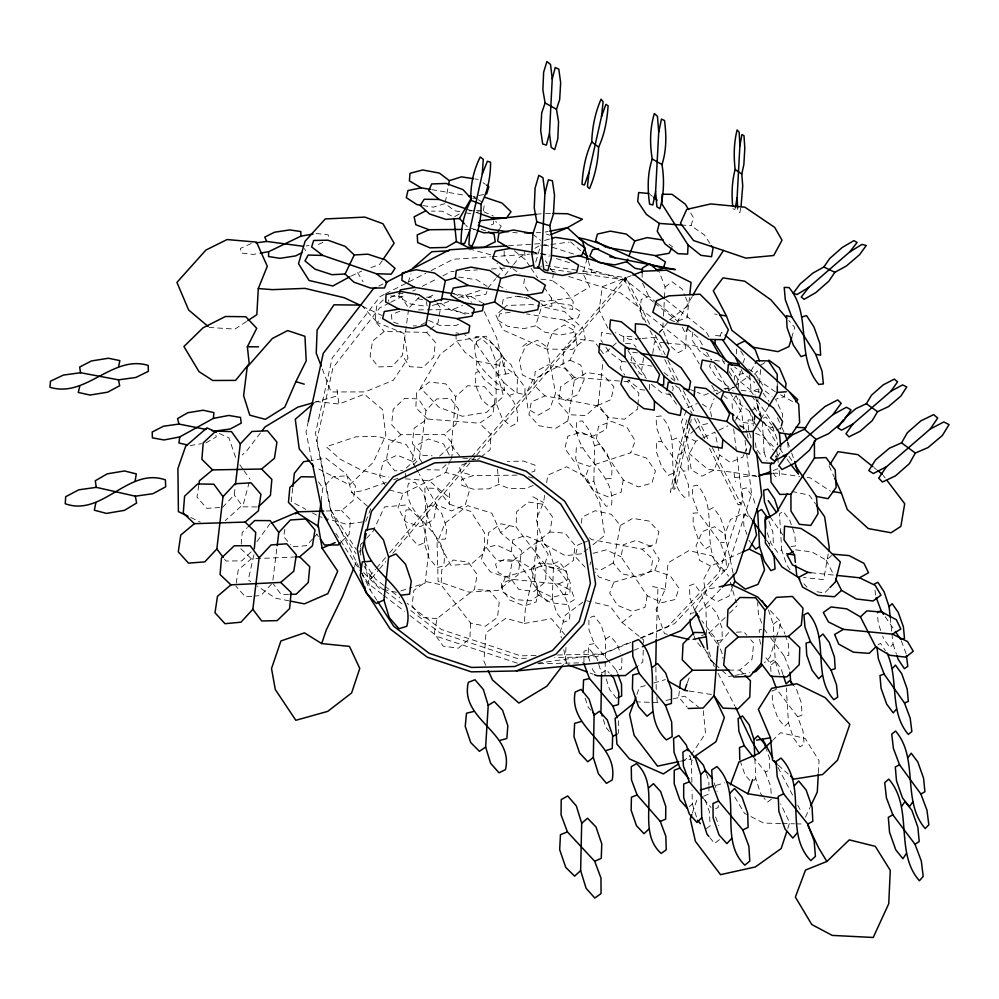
<?xml version="1.0" encoding="UTF-8"?>
<svg xmlns="http://www.w3.org/2000/svg" width="999" height="999" viewBox="0 0 999 999"><rect width="100%" height="100%" fill="white"/><g stroke="black" fill="none" stroke-linecap="round" stroke-linejoin="round"><path stroke-width="0.75" stroke-dasharray="5 3.75" d="M496.103 402.897L496.116 361.863L490.259 346.665L481.418 338.374L475.274 342.22C468.793 379.632 523.851 385.714 517.107 423.126L510.726 426.436L501.873 417.869L496.103 402.897L490.372 407.317L481.705 399.8L475.574 385.202L475.786 372.627L482.292 370.055M623.763 341.571L623.763 335.964L633.141 336.925L636.638 339.623M583.953 662.212L583.965 651.286L589.447 649.063L596.865 658.341L601.548 673.214L606.505 669.854L609.228 672.951M493.431 221.353L493.419 223.988L489.36 225.737M504.195 251.149L504.145 256.506L510.189 265.01M605.057 675.249L605.569 639.035L601.111 624.937L594.093 615.996L588.911 617.906L588.911 629.595L594.155 643.618L608.978 661.4M656.243 637.924L657.954 587.737M593.843 481.143L594.567 445.879L589.847 431.131L582.367 420.879L576.798 421.59C571.853 455.182 616.346 471.378 611.55 504.994L606.168 506.281L598.638 496.191L593.843 481.143L588.661 483.329L580.968 473.838L575.724 458.703L576.323 447.714L582.305 447.864M642.107 277.297L642.207 272.715M649.425 389.435L649.575 382.779M621.94 657.916L621.615 668.993L616.333 670.229L609.34 661.837M546.191 566.133L545.616 581.668L533.99 591.533L518.693 589.385L509.49 576.573L512.262 561.288L549.837 532.005L552.522 516.945L543.419 504.283L528.271 502.035L516.683 511.65L516.058 527.072L546.191 566.133L561.226 569.368L573.389 560.476L574.974 545.167L565.034 533.141L549.837 532.005M552.26 598.801L553.558 563.861L549.163 549.887L541.97 540.684L536.488 542.12C530.469 574.213 575.162 588.024 569.293 620.154L563.96 622.077L556.73 613.049L552.26 598.801L547.127 601.598L539.722 593.194L534.827 578.908L535.589 567.981L541.47 567.37M643.281 650.274L642.769 661.987L638.124 665.609M643.606 642.956L643.731 640.034L622.015 622.427L610.289 606.331L592.594 602.147M470.591 623.089L469.905 638.411L458.354 648.201L443.231 646.178L434.228 633.603L437.087 618.531L474.45 589.422L477.21 574.55L468.294 562.137L453.334 560.014L441.808 569.567L441.083 584.777L470.591 623.089L485.427 626.186L497.514 617.345L499.213 602.235L489.46 590.446L474.45 589.422M736.288 354.008L736.6 347.914M682.392 327.21L686.151 335.252L685.651 348.876L678.159 352.684L668.506 344.405L662.749 329.333L663.161 321.678M663.473 316.034L664.385 299.575M664.485 297.615L665.072 287.075L659.228 271.778M818.393 772.664L819.08 760.739L805.169 738.411L780.594 732.679L773.089 739.897M565.996 647.352L565.034 662.349L563.224 664.722M782.454 417.32L782.654 414.298L775.549 399.213L784.365 396.69L784.739 393.743M485.751 665.284L483.928 661.288L486.001 632.692L505.781 618.331L524.35 623.426L525.324 609.315L533.229 574.225L537.549 534.852L537.412 499.213M637.812 406.168L637.574 409.053L624.462 419.243L607.829 417.332L598.189 404.495L603.146 360.177M637.924 404.72L638.861 393.169L627.422 381.668L621.228 381.156M241.196 544.243L242.22 532.43L247.415 527.484M439.548 456.143L451.361 445.417L455.706 396.653L467.657 385.739L484.303 386.551L494.98 398.576L492.919 414.086L479.495 423.239L427.497 419.018L414.148 428.171L412.3 443.556L423.052 455.369L432.043 455.794M761.575 418.231L757.317 407.068L757.991 399.45M758.628 392.307L758.903 389.098M759.415 383.291L760.639 369.543M738.149 388.261L738.86 380.569L730.257 367.282M424.275 542.832L427.659 506.855L423.151 492.17L415.047 482.23L408.416 483.341C400.162 517.744 451.536 531.468 443.481 565.921L437.025 567.594L428.858 557.829L424.275 542.832L417.994 545.417L409.59 536.288L404.483 521.228L405.981 509.989L413.037 509.727M689.485 297.565L688.698 305.132L669.992 319.543L657.817 334.89M451.585 459.215L453.234 444.193L444.355 434.378L400.849 434.727L388.886 444.892L386.338 460.214L394.805 470.841L402.572 470.404M734.19 380.307L734.652 376.011L743.019 373.401L754.682 382.654M754.183 421.203L753.87 424.051L743.056 422.44L735.014 416.246M292.707 488.161L291.196 501.548L305.869 509.39M455.994 334.278L456.168 340.334L465.034 352.335L476.96 361.276L476.211 367.932L484.365 379.657L496.266 389.111L504.47 390.359L503.721 382.492L476.76 344.643L464.635 334.54M667.332 634.328L664.447 633.641L656.031 609.44L665.159 589.385L668.156 562.762L688.761 550.674L711.563 555.644L728.721 576.211M679.32 691.108L678.646 696.977L687.25 707.342M222.577 507.38L234.241 494.93L235.115 487.475M272.914 580.044L276.96 547.327M581.331 523.226L582.092 517.145L595.104 510.739L611.326 514.273L620.292 525.486L613.224 562.949L622.015 573.788L637.886 577.26L650.861 571.178L652.697 559.315L642.095 549.213L591.371 539.497L589.21 537.462M313.723 537.712L316.87 534.29L317.257 531.293M321.104 501.273L322.802 487.987L333.329 476.623L347.165 475.836L355.482 486.026L353.072 500.674L341.508 510.564L324.338 511.063M436.988 303.172L440.534 307.992L438.012 322.852L426.635 332.38L384.165 331.468L372.515 341.146L370.067 356.181L378.346 366.908L391.995 366.546L402.372 355.419L408.491 309.865M413.636 464.785L419.443 458.466L426.049 410.514L436.713 398.951L450.512 398.451L458.641 409.215L456.031 424.375L444.355 434.378M688.124 424.175L675.561 478.084L671.915 490.696L670.366 492.295C675.224 466.845 681.043 441.633 687.649 416.571M503.721 382.492L515.784 392.557L524.812 394.68L525.037 387.4L516.171 375.249L503.908 366.084L504.857 359.253L496.478 347.028L484.128 337.3L475.811 336.338L476.76 344.643M689.597 428.459C683.716 448.401 681.293 469.031 675.012 488.873L673.763 489.335L675.561 478.084M511.176 551.81L512.849 539.91L525.074 535.564L540.072 541.658L548.189 554.283L544.268 565.297L505.194 577.035L490.384 571.828L481.418 559.752L483.978 548.389L496.565 544.979L511.176 551.81L537.937 590.446L552.472 597.252L565.297 594.055L568.269 582.779L559.365 570.566L544.268 565.297M483.429 210.702L484.478 203.484M524.487 278.746L523.651 284.453L529.195 292.794M198.751 485.289L196.99 497.165L206.843 508.366L219.718 507.554M652.734 353.484L654.47 341.77L664.972 342.819M236.239 583.129L238.262 569.917L251.336 558.803L293.581 557.042M537.937 590.446L536.163 601.972L524.15 605.956L509.552 599.949L501.535 587.762L505.194 577.035M690.721 422.577L691.183 419.518M643.593 357.729L641.333 372.252L638.811 373.963M284.877 529.295L283.716 536.7L290.434 544.517M581.643 553.746L565.434 555.769L543.581 543.756L536.138 519.168L543.531 502.497L544.73 494.905M546.64 482.754L547.839 475.162L566.595 466.77L586.188 477.01L599.687 502.509L604.745 535.352L588.935 547.939M567.769 420.941L574.325 380.369L564.959 368.381L548.351 364.747L535.177 371.828L533.841 385.002L545.042 395.879L597.002 405.744L608.004 416.533L606.331 429.358L593.194 436.088L576.935 432.542L567.769 420.941L555.506 428.459L539.123 425.799L528.896 414.635L531.343 401.96L545.042 395.879M686.937 428.271L687.637 423.901M672.777 390.721L673.264 387.762L670.716 384.066M596.341 439.16L598.476 426.323L611.463 421.353L627.06 427.51L635.202 440.859L630.719 452.784L589.273 466.371L573.863 461.163L564.81 448.439L567.857 436.163L581.193 432.192L596.341 439.16L623.264 479.932L638.336 486.875L651.922 483.129L655.419 470.954L646.44 458.066L630.719 452.784M543.968 287.088L551.423 297.989L563.436 307.854L572.664 309.465L573.201 301.686L564.572 289.385L552.297 280.507L553.571 273.164M497.889 375.262L501.548 354.27L486.038 336.176L457.742 340.671L440.222 354.345L420.454 387.887L438.561 406.943L462.35 416.296L486.725 412.237L503.484 396.216L497.889 375.262L511.625 373.027M692.956 332.043L691.67 339.435L699.625 351.161L711.788 359.877M828.208 553.858L823.663 579.632L803.596 577.509M502.372 304.158L503.321 298.888L516.246 296.179L532.654 299.138M623.264 479.932L621.041 492.345L608.291 496.915L593.144 490.846L585.089 477.972L589.273 466.371M654.757 570.429L670.179 575.761L678.908 588.086L675.386 599.45L661.987 602.659L647.215 595.779L621.053 556.793L623.264 544.78L636.076 540.422L651.36 546.578L659.265 559.315L654.757 570.429L613.873 582.217L598.763 576.947L595.242 572.077M445.292 202.285L448.076 187.475M740.746 208.054L739.872 212.625L737.824 210.914L737.662 207.979M647.215 595.779L644.929 607.392L632.342 611.4L617.482 605.332L609.665 593.031L613.873 582.217M415.609 467.544L412.038 461.226L415.01 446.241L428.359 438.936L443.581 444.006L450.949 458.229M436.675 504.857L433.666 519.63L420.442 526.698L405.419 521.64L398.089 507.667L403.109 493.593L445.779 472.49L461.226 476.535L469.518 490.209L465.359 504.757L451.461 510.926L436.675 504.857L419.268 474.038M308.329 421.341L306.006 431.918L311.863 460.826M253.921 554.92L248.214 579.982L250.811 581.718M399.675 292.682L398.613 296.89L410.364 303.921L426.61 306.368M605.968 347.327L609.378 352.197L621.815 361.263L620.092 368.007L624.75 375.149M540.059 300.537L544.48 301.386L571.341 297.877L589.66 286.975L583.041 273.639L586.813 259.378M249.238 482.142L243.344 504.208L225.262 520.616M589.959 564.76L590.734 561.9M780.431 429.408L781.156 426.773M709.914 243.331L704.407 234.952L691.096 225.712L693.418 217.557L689.385 210.889M535.726 262.138L540.734 245.03M791.645 337.724L794.729 327.397L788.773 320.517M736.7 384.103L740.446 371.64L734.502 366.958M359.49 552.285L362.175 543.731M510.277 312.188L499.875 313.861L497.614 320.055L507.729 326.311L523.751 328.721L535.676 325.774L541.908 305.831L554.233 302.709L570.741 305.195L580.719 311.688L577.872 317.982L564.198 320.117L526.523 313.898M775.973 638.274L769.854 657.28L764.485 662.762M776.435 636.813L781.143 622.19L769.467 609.627M408.154 282.492L410.939 273.926M649.65 324.2L626.423 278.409C621.565 276.224 628.034 282.355 625.624 277.672L579.42 270.604M787.786 828.421L789.66 822.676L780.669 803.883M486.963 291.408L485.976 294.268L471.278 296.728L453.334 293.756M710.451 363.773L709.565 366.371L716.745 377.834L728.771 387.063L734.128 387.749M692.307 813.161L697.839 797.239M687.362 682.742L689.41 677.01M445.779 472.49L450.437 459.652M636.887 694.43L639.51 687.287L645.254 685.576M546.99 347.015L552.647 331.855L564.36 324.925L574.737 330.719L577.135 345.654L569.942 360.164L532.829 379.832L525.799 394.093L528.034 408.991L538.186 415.159L549.862 408.554L555.569 393.306L546.99 347.015L537.312 340.184L525.636 345.979L519.343 360.614L522.352 374.912L532.829 379.832M742.919 363.211L744.929 357.867L740.034 349.912M711.575 416.546L710.027 409.315L714.123 398.551M703.883 437.4L714.897 432.117L719.792 455.107L714.11 469.98L702.035 476.198L691.32 469.88L688.736 455.132L695.828 441.283L702.547 438.049M733.041 572.914L724.874 534.253L730.531 519.505L742.719 513.461L751.298 518.581M732.717 586.6L729.083 596.041L716.92 601.773L706.118 594.83L703.483 579.745L710.601 566.021L741.008 552.747M365.784 521.466L370.617 509.053L351.735 492.395L346.491 474.088L325.849 458.091L311.026 460.502M354.42 566.52L357.255 559.415M720.004 336.039L721.515 332.342L723.95 334.215M476.735 454.92L625.362 280.582C628.908 277.622 621.653 276.835 624.912 280.707M686.45 410.601L681.393 422.015L684.79 436.176L695.828 441.283M743.98 454.47L742.794 457.13L730.257 462.425L719.792 455.107M744.58 453.134L748.151 445.167M805.494 817.045L810.077 807.329M735.526 420.267L741.458 408.728L738.973 395.442M499.812 228.671L501.161 226.136L495.679 221.441M750.923 371.141L754.545 364.647M777.397 457.192L781.106 450.861L780.669 446.341M676.748 322.827L692.257 296.528M694.867 609.765L707.354 589.26L717.719 587.125M760.813 419.118L769.58 404.945M735.838 395.916L731.992 401.823L732.454 410.664M322.302 368.981L331.119 391.958L364.985 391.908L393.306 380.294L407.979 358.279L403.983 333.416L377.385 322.602L380.519 317.894M691.171 754.919L705.531 733.391L703.296 710.801M382.192 260.689L379.632 264.423L368.594 268.506M776.086 456.855L777.759 454.42M625.549 277.722C621.89 278.259 626.723 281.88 626.423 278.409M256.943 541.645L269.892 523.851M260.439 432.942L246.641 451.048L242.282 454.92M624.3 279.495L626.123 279.695M504.932 275.287L512.574 265.771M513.536 264.585L519.268 257.455L525.811 253.646M487.987 287.962L495.704 278.684M496.678 277.522L502.46 270.554L497.052 263.286M371.578 578.259L378.646 569.954M379.657 568.768L385.726 561.663M392.807 553.359L471.678 460.851M472.689 459.665L475.724 456.106M369.505 576.361L375.562 569.268M376.573 568.081L385.664 557.442M389.71 552.722L466.458 462.887M467.47 461.7L470.504 458.154M471.516 456.968L624.5 277.909M645.928 322.365L624.45 279.807L625.299 278.833M728.758 632.579L717.994 644.805L709.165 632.804L706.218 632.729M754.495 374.263L757.442 371.016L753.858 373.164M312.675 538.861L306.368 545.691L292.357 546.753M271.503 584.09L260.976 595.504L253.209 596.178M419.081 297.24L408.703 308.329L401.336 296.678L390.771 295.941M362.55 542.557L360.502 544.717L360.701 555.157M366.645 538.236L372.777 531.768L384.54 506.918L405.619 505.032L422.427 521.278L428.946 550.112L425.05 583.154L409.365 588.186M699.038 611.675L721.39 588.186M891.957 633.653L893.081 644.218L889.947 647.489L883.665 638.811L882.691 636.051M753.77 780.656L755.768 778.608L754.869 758.915M828.82 588.661L824.512 593.006L815.808 591.533M788.423 722.689L784.59 726.473L777.834 718.156L772.527 703.009L772.09 690.821L776.735 689.372L797.602 716.72L803.071 731.28L804.12 744.03L800.049 746.877L793.381 737.849L788.423 722.689L786.325 688.111M725.049 617.569L709.715 632.567L706.955 633.603M729.432 613.274L737.1 605.769M446.029 464.61L440.484 470.005L426.898 469.73M341.446 541.783L349.126 534.34L350.562 519.817L341.508 510.564M689.435 806.643L692.319 803.858L692.032 790.072M251.174 551.86L241.733 560.889L225.899 560.988L224.088 558.578M383.304 299.9L376.623 306.169L375.112 321.328L384.165 331.468M406.256 467.944L415.497 459.64L406.293 444.543L377.222 436.288L355.806 436.838L326.223 446.753L339.947 459.041L361.201 470.067L385.901 476.998L388.973 477.085M616.258 343.019L603.808 354.258L600.262 349.488M691.87 782.242L691.433 761.001L695.154 757.642M598.189 404.495L585.876 415.534L569.068 414.722L558.391 402.547L560.651 386.688L574.487 377.272L619.792 381.044M502.447 309.34L495.891 315.135L502.922 329.982L546.241 348.988L572.165 349.55L585.264 339.073L583.478 329.058L564.435 311.563L541.033 306.481M503.533 308.366L506.818 305.469L532.255 304.57L539.56 306.169M728.908 670.129L739.747 670.092L751.997 659.365L753.721 643.144L750.761 639.747M694.505 430.182L686.45 437.187L689.422 453.758L707.729 469.243L733.965 472.44L757.304 476.698M695.654 429.183L700.249 425.187L712.275 422.702M768.456 609.852L773.214 624.363L775.311 661.413L771.465 664.722L764.797 656.306M795.566 549.862L811.987 551.923L826.21 560.127L833.216 554.195M522.739 346.466L528.883 341.321M496.116 361.863L501.998 357.055L511.038 364.598L517.42 379.732L517.007 392.682L510.139 395.167M584.078 551.81L587.724 548.913M773.214 624.363L776.96 621.378L783.353 629.67L784.864 633.953M477.472 459.715L479.757 457.917M480.906 457.018L490.097 449.812L490.984 434.378L479.495 423.239M500.574 532.617L491.745 513.124L467.607 505.656L445.017 523.189L437.075 543.169L438.099 581.343L468.856 592.095L498.151 590.446L518.044 574.837L521.628 550.786L500.574 532.617L511.7 523.938M622.015 622.427L631.68 615.084M665.072 287.075L672.077 281.755L682.017 288.961L684.939 295.866M719.492 839.635L714.522 843.381L709.814 837.587M771.54 799.1L767.319 802.272L763.973 797.939M582.729 602.26L565.247 615.222L560.177 632.067L561.376 637.949M706.33 828.583L710.102 825.861L709.465 811.8L704.17 797.639M659.34 331.793L662.749 329.333M728.583 390.522L733.416 387.05M734.627 386.176L749.088 376.049M538.948 595.179L530.881 600.799L515.659 599.625L503.121 592.382L501.323 583.778L511.238 579.295L558.553 584.003L571.603 590.721L574.875 599.388L566.146 604.52L550.874 602.734L538.948 595.179L531.056 568.369L519.455 561.101L504.47 559.29L495.492 564.098L498.289 572.577L511.238 579.295M706.68 634.49L705.931 608.129L710.177 605.194L716.982 613.711L722.052 628.209L722.215 639.66L717.319 640.759L701.91 620.829M627.422 381.668L629.957 379.957M791.308 524.75L789.772 520.392L783.253 511.438L779.457 513.761L781.705 549.912L777.809 552.547L771.028 543.431L766.67 531.081M531.056 568.369L538.923 563.074L553.608 564.298L565.896 571.228L568.056 579.557L558.553 584.003M246.528 321.478L234.915 329.121L209.278 327.447M682.617 761.25L690.321 756.181M605.569 639.035L610.252 636.051L617.157 644.055L620.504 653.758M764.922 362.587L761.026 365.047L759.952 362.212M574.325 380.369L586.888 372.527L603.671 375.237L613.861 386.763L610.976 399.65L597.002 405.744M878.046 644.855L880.531 643.331L885.414 650.624M710.027 546.153L705.631 548.776L698.488 539.597L693.181 524.438L693.156 513.124L698.363 512.837L720.416 542.732L725.911 557.367L726.585 569.343L721.977 571.053C698.738 547.365 720.154 508.928 697.077 485.139L692.282 486.288L692.794 498.002L698.363 512.837M751.023 410.826L757.317 407.068M205.931 442.944L216.308 436.813L215.472 433.978M459.09 214.048L453.871 217.12L442.182 211.189L431.431 211.114M534.964 248.314L538.886 246.029M620.292 525.486L632.717 518.369L649.1 521.066L658.89 531.83L655.881 543.731L642.095 549.213M679.108 454.408L683.328 451.998M613.224 562.949L601.086 569.78L595.267 568.818M428.559 297.452L435.939 293.356M351.049 276.111L361.7 271.054M420.904 325.012L429.095 320.567L440.047 325.549L455.694 325.624L460.976 323.189M717.007 393.793L723.726 390.172M725.074 389.448L727.759 387.999L733.229 390.984M708.915 509.902L713.186 507.592L720.029 516.608L725.149 531.206L725.336 542.257L720.416 542.732M378.808 286.076L382.967 283.941M384.265 294.455L380.119 296.566L332.168 358.067L315.497 433.241L331.031 510.477L361.276 571.89M385.639 293.743L425.636 273.339M431.156 270.529L453.234 259.265L490.571 256.78M389.398 302.972L379.795 307.854L332.967 367.732L316.658 441.021L331.83 516.396L355.969 553.683M390.771 302.272L405.869 294.605M412.724 291.121L415.472 289.735M422.327 286.251L437.425 278.584M442.907 275.799L451.148 271.616L454.233 271.416M553.558 563.861L558.553 561.351L565.646 569.63L570.392 583.404L569.817 594.08L564.223 594.842M762.362 421.428L764.11 452.21L760.227 454.133L755.232 447.177M718.88 430.194L727.896 425.861M322.852 242.382L318.931 244.218L314.685 244.78M672.876 473.326L668.443 475.362L661.45 466.283L656.418 451.86L656.58 441.433L661.775 441.608L683.316 471.078L688.561 485.052L689.035 496.153L684.39 497.327C662.037 474.887 683.166 438.461 660.951 415.934L656.143 416.583L656.468 427.447L661.775 441.608M251.286 243.494L240.497 248.376L241.234 253.009L253.197 254.42L258.841 253.421M687.712 407.754L697.115 403.546M533.179 485.514L525.024 488.611L509.403 488.586L498.801 484.415L488.911 488.811L473.314 489.185L461.763 485.289L461.588 479.557L473.089 475.624L517.207 475.137M715.596 808.666L718.244 807.492L718.219 804.557M763.461 418.106L765.996 417.008L771.578 424.95M708.303 393.431L704.295 395.142L697.452 392.395M713.673 391.171L716.345 390.035L720.479 393.256M752.946 756.518L765.284 771.94L769.817 770.017L769.417 758.054L766.395 749.4M703.633 796.215L708.978 793.968L708.915 786.688M537.687 663.224L602.035 654.008L630.481 642.082M640.446 637.911L674.575 623.601L727.422 567.832L751.573 493.918L746.565 452.547M630.706 642.432L596.715 656.68L554.607 657.617M640.621 638.274L667.532 626.997L719.03 572.589L742.469 500.511L736.663 453.321M633.766 650.374L640.908 647.389M399.837 311.213L391.433 314.685L392.07 321.503L399.987 324.6M672.364 439.797L676.673 438.024L683.378 446.94L688.249 460.851L688.249 471.066L683.316 471.078M418.519 309.89L452.572 309.553L462.637 305.469M776.223 430.107L781.742 427.872M581.905 543.331L577.859 544.979L575.249 556.68L585.077 567.132M583.266 542.782L591.371 539.497M657.167 303.022L648.776 296.366L641.171 299.425L640.222 312.387L644.168 321.715M466.121 463.286L459.328 466.009L460.626 471.915L473.089 475.624M758.303 389.023L753.995 390.696L755.094 395.179M448.776 301.386L441.758 304.121L437.35 303.122M458.616 297.577L482.03 289.797M773.226 470.517L779.008 468.256M315.796 401.548L338.923 404.033L364.335 394.205L382.517 409.59L385.839 435.239L373.214 462.4L349.563 484.927L316.346 467.782M631.38 275.649L602.322 286.701L599.125 310.065L607.879 328.084M594.567 445.879L599.6 443.981L606.955 453.284L612.012 467.869L611.625 478.608L605.943 478.671M427.659 506.855L433.741 504.582L441.758 513.548L446.703 528.059L445.467 539.035L438.748 539.485M701.435 635.664L705.569 634.115M797.602 716.72L801.997 715.134L801.423 703.271L796.29 688.673L794.442 686.325M386.251 482.417L362.824 490.721L351.735 492.395M393.569 479.832L397.964 478.271M531.83 472.102L534.777 471.116L535.089 465.197L523.526 461.088L507.442 461.463M400.811 590.933L407.942 588.648M653.858 683.016L665.346 679.595M716.008 785.401L724.55 782.891M314.136 402.51L337.837 395.754M544.592 240.434L550.087 238.911M770.491 637.712L784.49 656.443L788.885 655.269L788.373 643.943L785.364 635.376M432.317 305.469L440.759 303.234L451.273 310.402L468.843 313.549M593.056 553.309L606.218 549.887L621.053 556.793M476.436 212.387L479.233 211.713M635.526 701.835L657.292 702.522L660.177 701.847M665.946 700.511L671.728 699.175M673.164 698.838L684.715 696.166L698.651 707.142M761.563 629.37L759.24 629.894L759.465 637.15M680.381 761.25L691.046 758.965M483.628 194.568L473.114 196.641L476.898 198.926M594.155 643.618L588.586 644.705L588.086 656.056L591.058 664.685M545.167 232.043L548.114 231.468M733.366 675.699L728.87 676.523L720.941 669.48M734.877 675.411L739.372 674.587M740.871 674.313L749.874 672.639M694.143 612.699L690.272 613.411L690.272 617.807M524.35 623.426L551.386 618.706L564.747 634.59M190.06 445.591L201.611 443.668M723.85 388.811L734.365 387.113M362.799 521.89L346.391 524.213L327.784 518.943M306.193 245.916L309.028 245.542M541.895 245.642L549.45 244.655M550.961 244.468L569.068 242.12M583.041 273.639L598.376 271.641M791.008 546.453L795.454 545.953L794.904 534.927L791.82 526.211M734.777 477.634L756.018 475.287M772.714 473.439L775.748 473.101L799.687 476.398M766.433 539.935L768.868 543.344L773.313 542.882L772.889 532.217L768.918 520.954M536.288 214.261L542.457 213.649M640.634 338.636L629.919 339.598L615.234 332.642M642.17 338.486L655.943 337.25M251.661 596.316L245.442 596.865L235.789 586.063M472.702 198.326L477.36 197.977M508.379 245.804L533.104 244.118M534.652 244.018L540.834 243.594M492.12 256.681L529.458 254.183M531.018 254.083L538.786 253.559M465.047 270.704L477.41 269.905M491.321 268.993L505.219 268.082M751.735 519.405L748.251 514.547L743.556 514.835L743.843 525.736L746.927 534.502M469.018 249.825L472.115 249.663L490.734 254.807M736.313 632.205L743.855 631.83L746.815 635.227M468.893 210.864L475.012 210.702M476.548 210.664L481.143 210.539M413.299 325.911L416.421 325.836M535.976 655.494L520.616 655.844L441.521 629.57L407.192 603.309M557.492 655.007L602.035 654.008M526.523 658.241L517.17 658.441L439.847 632.754L408.091 608.466M538.748 663.736L583.541 662.774M288.636 594.343L281.081 594.455L273.401 584.103M536.338 232.692L540.759 232.642M464.66 229.395L475.212 229.295M426.573 297.19L432.567 297.14L436.101 301.96M403.047 293.506L398.638 293.481L388.099 298.614L388.811 301.411M256.718 506.943L242.944 506.818L234.241 494.93M545.541 213.336L551.411 213.449M780.644 823.488L763.698 823.089L744.492 813.311L733.066 794.155M782.192 823.513L794.517 823.813M796.053 823.85L802.222 823.988M625.511 343.481L633.216 343.881L636.113 347.265M437.087 618.531L421.865 617.544L412.025 605.631L413.873 590.421L426.173 581.618L441.083 584.777M756.917 426.198L752.784 420.179L748.114 419.867L748.426 430.294M680.843 224.975L691.096 225.712M512.262 561.288L496.853 560.189L486.813 548.051L488.573 532.629L500.949 523.776L516.058 527.072M405.382 478.846L429.133 480.681L449.45 497.877M715.534 335.514L722.364 336.188M666.47 342.969L694.954 345.816L699.263 347.327M810.951 572.714L833.815 575.099L826.21 560.127M316.059 233.479L328.097 234.815L329.071 238.199M462.599 458.042L475.986 459.552M540.896 279.196L552.297 280.507M512.799 232.342L517.207 232.929M644.805 390.122L640.197 389.498L627.859 379.907M807.167 477.422L810.164 477.834L830.419 491.133M741.121 390.222L751.211 391.62L753.658 395.192M549.962 269.093L571.266 272.19M577.684 273.114L624.962 279.982M458.504 277.023L476.823 279.795L487.137 286.313M422.989 205.582L433.366 207.168L445.042 203.609L454.682 210.764L460.551 211.85M545.766 265.459L578.246 270.429M714.535 360.302L724.437 361.8M475.187 178.971L478.234 179.445M637.512 352.909L632.966 352.197L630.981 359.765L639.572 373.027L646.44 378.346M689.21 691.058L712.05 694.605M621.815 361.263L626.161 361.975M630.519 362.674L651.947 366.146M532.492 252.198L550.062 255.132M714.597 314.011L717.145 314.435M431.705 189.623L465.621 195.379M476.96 361.276L503.908 366.084M466.433 212.937L470.841 213.749M611.251 334.141L601.56 332.342L600.836 340.01L602.547 342.457M517.944 296.316L526.785 298.002M289.148 600.861L275.424 598.164L257.292 586.051M759.665 392.157L750.961 390.397L738.86 380.569M455.944 332.767L458.841 333.354M670.616 394.855L662.025 393.007L650.699 383.716M791.907 491.458L809.34 495.192L815.634 504.058M396.541 592.307L379.62 588.661L363.174 572.277M773.089 427.784L768.681 426.81L762.899 422.102M422.664 299.775L418.256 298.776L415.509 295.417M652.509 586.5L665.159 589.385M586.7 600.749L591.121 601.798M389.198 489.935L403.109 493.593M732.879 208.791L735.064 209.39M319.205 516.52L322.065 517.332M528.371 476.71L533.753 478.346M543.806 244.543L575.012 254.458M540.347 253.459L549.15 256.256M556.493 258.591L571.166 263.249M579.969 266.046L626.935 280.981L653.446 302.01M552.422 271.253L555.382 272.19M568.718 276.436L620.591 292.957L690.009 347.939L699.325 363.961M517.27 663.161L437.724 636.713L409.34 615.034M449.587 504.258L470.966 511.525L484.39 532.654L484.59 552.41L471.728 563.723L450.949 565.384L432.392 530.806L425.537 510.414L424.85 488.074L436.925 488.374L449.587 504.258L449.338 493.019M546.428 234.053L549.587 235.14M466.583 209.053L472.028 210.964M476.048 212.362L480.207 213.811M452.572 309.553L465.01 313.948L465.759 318.032M475.499 229.832L467.432 226.885L465.434 224.787M590.134 673.076L593.044 674.163M481.243 229.233L485.539 230.894M690.621 389.66L696.091 391.845M412.038 461.226L397.215 455.157L383.454 461.426L379.495 475.986L384.79 484.627M453.334 293.494L463.923 297.864M739.297 425.112L745.666 427.972L746.777 432.33M739.959 426.273L747.027 429.445M755.519 433.254L762.599 436.426L775.486 448.339M483.878 211.776L493.456 216.084M569.942 360.164L580.844 365.097L584.115 379.782L577.584 394.805L565.471 400.487L555.569 393.306M219.28 433.479L228.896 437.824L236.026 458.666M362.462 306.306L382.093 315.534M190.734 517.494L200.312 522.04M669.992 319.543L675.399 322.165M710.601 566.021L699.475 560.302L696.041 545.766L702.384 531.593L714.547 526.685L724.874 534.253M312.537 512.949L316.533 515.097M532.804 496.74L543.531 502.497M498.576 285.514L506.318 289.835M471.278 296.728L482.405 302.922M775.424 391.883L757.679 379.445M780.606 394.805L793.568 402.122M564.198 320.117L574.937 326.223L573.289 332.505L560.501 334.977L544.667 332.155L535.676 325.774M478.159 199.675L481.955 201.96M702.347 404.083L710.027 409.315M482.967 182.68L485.327 184.291M748.676 369.006L754.932 373.476L762.861 385.327M669.005 244.231L672.464 246.728M512.787 268.656L519.93 273.851M749.762 411.576L739.61 403.858L736.151 395.691M532.692 234.203L540.709 240.322M383.891 585.489L375.299 578.921L365.272 563.424M385.114 586.425L399.825 597.677M383.653 589.797L375.1 583.254L363.449 565.259M384.877 590.721L401.985 603.796M382.205 594.293L368.631 583.916L361.9 573.538M383.429 595.229L404.408 611.263M533.116 251.273L539.273 256.019M664.06 372.664L676.198 382.068M541.083 303.733L543.456 305.582L551.86 306.318L551.423 297.989M723.726 395.779L727.235 398.514M657.604 303.371L679.258 320.517L687.262 317.532L688.461 304.171L685.526 297.252M654.657 302.972L678.758 322.09M687.2 328.783L698.051 337.387L703.508 346.803M765.109 390.921L772.077 396.441M665.671 299.513L705.943 331.481L709.028 336.825M650.074 194.468L652.434 196.353M874.187 467.719L876.51 469.58M514.335 250.724L525.199 259.615L530.357 267.158M675.499 385.589L677.821 387.487M763.174 422.415L773.463 431.231M570.579 241.92L580.769 250.687M714.135 663.436L708.478 658.403L707.692 650.686M715.272 664.447L719.804 668.468M778.146 765.072L788.273 774.1M427.497 419.018L415.846 407.792L416.558 392.132L429.258 382.018L445.841 383.928L455.706 396.653M240.821 548.663L251.336 558.803M574.487 377.272L562.874 365.696L563.973 349.563L577.185 339.136L594.055 341.134L599.375 348.289M739.747 670.092L744.018 674.362M400.849 434.727L391.596 424.7L393.181 409.265L404.607 398.339L418.519 398.913L426.049 410.514M361.426 305.107L377.385 322.602M591.083 710.376L588.236 707.242L584.914 697.577M803.908 583.753L806.955 587.15M595.092 672.752L593.044 670.429L591.558 666.121M426.635 332.38L435.339 342.32L433.766 357.093L422.952 367.407L409.677 366.745L402.372 355.419M749.837 780.444L744.992 774.774L740.734 762.537M703.796 798.988L711.001 807.529M700.848 646.69L695.529 640.209L694.093 636.101M609.44 731.618L605.719 727.072L602.684 717.419M616.645 698.388L609.59 689.622L605.956 678.121M465.634 294.842L471.478 302.297M451.361 445.417L460.227 456.743M763.136 796.852L760.626 793.606L755.768 778.608M883.241 475.474L885.114 477.934M748.975 540.334L750.636 542.544M714.472 664.123L711.85 660.626L708.753 651.061M763.873 628.858L768.231 634.69M763.111 393.181L769.005 401.436M316.87 534.29L318.569 536.675M770.004 516.733L784.39 537.087M239.885 464.835L243.257 469.63M244.106 470.829L250.025 479.195M753.858 406.993L760.251 416.084L777.472 444.992M782.492 452.672L778.283 446.278M786.9 458.966L789.547 462.749M318.519 481.868L322.802 487.987M668.681 392.994L676.46 404.208M790.022 569.817L786.675 564.934L781.705 549.912M757.741 427.41L773.376 450.237M885.164 616.658L895.092 631.143M756.842 399.862L771.965 421.965M789.01 456.343L793.318 462.662M531.068 268.219L537.599 277.759M627.896 350.524L646.316 377.934M773.014 472.827L775.474 476.523L779.582 475.474L778.795 465.746M419.443 458.466L422.752 463.474M751.76 395.729L757.492 404.483L762.2 418.656M545.442 260.751L547.065 263.237M550.324 268.207L552.759 271.928M361.963 573.289L370.217 590.034L376.935 600.387M331.031 510.477L356.094 549.213M335.814 533.304L361.064 572.24M357.555 272.59L363.137 281.868M711.75 385.314L717.195 394.655M706.63 352.185L711.313 360.252M714.435 365.634L729.258 391.196M730.044 392.532L741.745 412.712L743.78 429.57M722.177 359.565L726.048 366.246M729.145 371.603L732.242 376.948M416.321 468.806L418.456 472.602M778.034 767.407L792.881 795.641M704.745 649.05L714.397 666.608M797.726 805.044L801.198 811.762M718.119 673.363L734.902 705.993M655.282 335.289L665.147 354.72M667.956 360.264L679.22 382.467M683.441 390.784L694.717 412.987M697.527 418.531L708.791 440.734M712.312 447.677L740.471 503.171M650.012 330.457L662.05 354.308M664.722 359.603L676.061 382.08M678.733 387.375L704.645 438.723M709.552 448.439L737.724 504.27M304.483 248.539L305.594 250.774M484.253 311.663L496.515 337.562L505.719 373.988M741.121 369.355L743.019 373.401M642.619 283.204L648.776 296.366M777.397 417.694L781.293 426.186M781.942 427.597L783.903 431.843M829.108 465.896L834.003 476.735M901.298 640.846L906.23 653.958M775.499 455.881L777.085 460.114M749.562 411.6L752.784 420.179M768.868 543.344L769.929 546.166M748.251 514.547L742.894 500.262L742.145 488.961L746.453 487.837L753.021 497.452L755.831 505.993M784.49 656.443L789.847 670.704M761.713 623.076L758.466 614.422L757.642 602.447M717.319 640.759L722.764 655.269L722.926 658.353M765.284 771.94L770.666 786.275L771.253 794.829M694.942 611.126L689.934 597.777L689.435 585.676L694.205 583.891L701.148 593.381L705.931 608.129M715.609 816.945L718.805 825.474M616.333 670.229L617.37 672.989M880.731 630.556L878.283 623.676L877.409 613.374M772.377 426.086L777.359 440.134L777.547 444.518M787.699 441.733L791.196 451.635M791.695 453.047L794.193 460.114M749.45 433.216L751.51 439.036M760.551 644.193L759.515 638.598M714.123 782.866L717.095 791.42M706.405 773.75L708.865 780.856L708.903 785.226M893.081 644.218L896.315 653.833M764.11 452.21L766.982 460.889M782.979 674.437L781.206 669.03L774.562 659.815L770.304 662.112L771.103 673.226M775.311 661.413L780.157 676.211M689.572 755.194L691.433 761.001M692.319 803.858L697.052 818.705M588.274 260.727L591.77 272.502M730.394 582.117L736.263 602.822M747.14 433.778L748.239 438.136M755.469 396.678L760.251 416.084M563.786 649.687L566.795 664.385M364.935 563.199L370.217 590.034M362 573.064L362.6 576.073M733.965 472.44L735.376 481.53M426.486 301.623L427.06 305.831M337.013 389.485L338.923 404.033M776.56 449.325L777.497 456.605M777.684 458.066L778.258 462.437M733.666 428.958L736.475 451.798M745.079 440.297L746.378 451.024M752.309 416.558L753.421 425.824M755.444 442.807L756.181 448.988M874.999 590.134L875.698 596.203M890.246 617.519L891.895 633.079M787.662 442.395L788.411 450.149M749.625 375.224L751.211 391.62M405.494 473.276L405.869 477.572M656.818 696.84L657.292 702.522M497.502 469.043L498.801 484.415M524.575 250.849L525.199 259.615M655.856 666.995L656.243 690.072M618.319 720.654L618.468 733.366M777.272 383.379L777.284 386.401M541.183 266.084A1.548 1.486 52.8 0 1 540.759 267.17M369.343 577.447A1.424 1.049 36.4 0 0 371.578 578.271A1.424 1.049 36.4 0 0 370.691 576.223A1.424 1.049 36.4 0 0 369.343 577.447M738.298 504.745A1.498 1.336 -5.4 0 0 740.521 503.508A1.498 1.336 -5.4 0 0 738.236 502.435A1.498 1.336 -5.4 0 0 738.298 504.745"/><path stroke-width="1.5" d="M625.024 357.467L625.037 347.927L635.789 349.126L650.486 360.464L659.59 374.625L657.28 382.43L671.952 393.119L681.668 407.155L680.219 415.459L668.706 412.862L654.482 401.161L625.024 357.467L610.726 345.729L599.662 343.594L598.838 352.272L608.591 366.133L622.777 376.511L657.28 382.43M672.027 382.742L663.935 376.111L635.327 333.229L635.414 323.751L645.966 324.75L660.314 335.751L669.143 349.638L666.82 357.442L681.143 367.794L690.584 381.568L689.098 389.847L683.453 388.673M469.755 230.607L464.585 243.631L461.101 243.406C460.889 228.546 463.798 213.486 470.916 200.362C470.279 185.439 473.489 170.392 480.219 157.03L483.266 159.253L482.305 173.901L469.755 230.607L468.881 244.743L471.953 246.204C478.271 233.154 481.568 218.644 481.006 204.133C487.874 191.296 490.559 176.623 490.584 162.163L487.375 161.276L482.305 173.901M601.535 674.612L600.948 711.887L602.247 716.033M655.806 663.91L656.218 639.46M593.319 757.442L594.093 715.184L589.073 699.2L581.093 689.422L575.149 692.095C567.994 729.12 619.155 742.944 612.2 780.007L606.455 783.328L598.438 773.788L593.319 757.442L587.787 761.762L579.57 752.984L573.975 736.65L574.625 723.363L581.018 721.565M580.631 870.616L581.693 823.226L576.323 805.931L567.694 795.953L561.213 799.625L561.063 814.859L567.432 831.917L594.692 861.263L600.973 878.059L601.048 893.593L594.792 898.026L586.113 888.311L580.631 870.616L574.587 876.135L565.684 867.294L559.677 849.662L560.451 834.689L567.432 831.917M642.207 272.715L642.307 268.132L649.562 263.786L658.154 270.891M654.482 401.161L654.245 410.127L643.731 408.554L629.67 397.577L620.816 384.091L622.777 376.511M663.935 376.111L663.636 385.04L659.215 384.453M313.024 234.016L300.874 236.164L268.719 251.673L268.544 256.531L279.982 258.341L295.729 255.881L301.898 252.685M583.029 692.07L583.578 679.919L589.472 678.533L612.874 706.081L617.232 717.744M688.586 209.565L685.351 204.221L672.04 194.318L662.125 194.243L661.862 203.883L688.061 244.992L687.637 254.133L677.909 253.684L665.122 244.056L657.242 231.306L659.278 223.414L646.365 214.398L637.674 201.386L638.686 192.532L648.9 193.519M541.82 254.158L544.917 193.369L542.957 177.697L538.811 175.349L535.089 188.112L534.24 207.879L536.8 221.79L532.929 233.754L531.78 253.409L534.103 267.969L538.349 268.169L541.82 254.158L543.781 269.305L547.802 270.804L551.311 258.017L552.147 239.048L549.762 225.712L553.409 214.186L554.52 195.292L552.397 180.769L548.339 179.832L544.917 193.369M549.475 133.242L552.235 79.021L550.524 64.485L546.89 61.526L543.631 72.253L542.869 89.885L545.104 102.959L541.708 112.912L540.684 130.37L542.694 144.006L546.416 145.117L549.475 133.242L551.173 147.352L554.707 149.613L557.804 138.811L558.553 121.828L556.468 109.253L559.677 99.613L560.664 82.755L558.816 69.181L555.244 67.507L552.235 79.021M655.606 191.558L658.728 132.018L657.454 116.321L654.37 113.511C649.874 128.209 649.712 143.943 652.247 159.028C647.34 173.526 647.477 189.198 649.625 204.208L652.809 204.932L655.606 191.558L656.88 206.731L659.889 208.716C664.023 194.38 664.397 179.158 661.962 164.498C666.658 150.35 666.42 135.127 664.522 120.492L661.475 119.081L658.728 132.018M737.662 207.979L737.112 197.727L739.884 145.879L739.185 132.293L737.1 129.97C733.878 142.869 733.591 156.356 735.164 169.518C731.955 181.356 731.518 193.806 732.679 205.981M208.129 326.486L188.624 309.965L176.935 282.417L205.856 250.1L227.06 239.548L256.493 242.108L267.295 266.233L258.291 288.574L256.843 314.685L247.814 320.629M694.218 396.303L694.755 387.063L705.993 388.536L720.828 399.962L729.632 413.936L726.773 421.441L741.62 432.217L751.086 446.103L749.113 454.108L737.137 451.248L722.814 439.498L694.218 396.303L679.807 384.515L668.294 382.13L666.957 390.509M818.306 774.15L817.282 792.045L810.738 805.931M485.639 747.09L488.224 705.344L483.354 689.485L474.987 679.757L468.344 682.329C459.29 719.767 514.31 732.105 505.482 769.592L499.038 772.814L490.609 763.298L485.639 747.09L479.383 751.31L470.716 742.557L465.234 726.36L466.483 713.224L473.576 711.525M588.96 172.477L584.465 185.002L582.03 184.303C582.842 169.768 585.514 155.157 591.745 141.92C592.257 127.26 595.167 112.625 601.098 99.176L603.121 101.823L601.498 116.571L588.96 172.477L587.437 186.726L589.522 188.611C595.117 175.499 598.101 161.338 598.626 147.103C604.645 134.166 607.155 119.905 608.104 105.757L605.894 104.42L601.498 116.571M726.236 361.064L714.947 343.619L715.234 339.573M761.226 663.461L765.059 610.214L776.398 597.352L792.419 596.44L802.996 608.179L801.298 625.149L788.348 636.463L738.236 637.012L725.536 648.176L723.688 665.047L733.915 677.01L749.824 676.373L761.226 663.461L770.828 676.335L786.912 676.91L799.212 664.697L799.799 647.552L788.348 636.463M688.211 708.491L703.196 707.991L714.023 695.729L717.881 646.266M761.738 421.153L754.807 415.497L727.572 373.551L728.333 364.46L739.41 365.734L753.795 376.698L762.15 390.272L759.153 397.689L773.563 408.029L782.579 421.516L781.505 425.462M722.814 439.498L722.09 448.176L711.113 446.328L696.915 435.302L688.336 421.965L690.809 414.685L681.243 407.704M254.308 548.851L255.756 532.479L245.105 522.077L194.38 523.676L180.744 535.077L178.284 551.823L188.511 563.136L204.807 561.875L216.845 548.963L223.002 496.64L235.065 483.766L251.124 482.854L260.939 494.343L258.379 510.876L245.105 522.077M178.971 424.063L163.461 426.223L152.198 432.03L152.372 437.849L164.036 439.96L179.72 436.938L213.386 418.381L213.911 412.587L203.084 410.239L187.775 412.749L177.56 418.581L178.971 424.063L206.069 429.445M689.797 294.53L691.058 282.405L666.62 270.217L643.019 271.228L632.842 275.1M383.928 599.999L388.623 557.017L383.416 539.835L373.776 528.471L365.721 530.132C354.682 571.078 417.532 585.252 406.793 626.298L398.963 628.721L389.248 617.594L383.928 599.999L376.261 603.471L366.208 593.081L360.264 575.412L362.275 561.938L370.854 561.226M754.332 419.78L754.807 415.497M292.869 486.663L294.38 473.276L303.621 461.713L309.54 460.751M679.657 688.174L680.494 680.843L692.544 670.254L729.158 670.129M235.452 484.64L240.297 443.868L251.973 431.468L267.495 430.794L276.948 442.157L274.438 458.291L261.588 469.043L212.6 469.892L199.413 480.831L198.976 483.803M252.847 609.303L259.141 557.792L271.041 544.954L286.8 543.781L296.378 554.907L293.781 571.203L280.694 582.417L230.931 584.84L217.507 596.266L214.997 612.762L224.987 623.701L240.971 622.19L252.847 609.303L261.676 620.978L277.21 620.616L289.61 608.591L291.096 592.469L280.694 582.417M179.72 436.938L178.958 443.019L187.288 444.942M277.173 545.666L278.796 532.504L290.384 519.992L305.706 518.956L314.985 529.932L312.412 545.879L299.675 556.793L295.005 556.98M317.819 526.96L321.066 501.598M785.501 387.837L786.063 383.416L779.445 367.882L768.83 360.139M483.641 303.609L482.517 310.714L471.878 312.924M135.165 480.819L136.301 473.876L124.5 470.966L107.243 473.851L95.292 480.756L96.291 487.35L135.302 496.191L152.972 493.693L165.697 486.775L165.409 479.907C128.371 466.683 102.26 517.27 65.247 503.733L65.684 496.703L78.821 489.81L96.291 487.35M735.314 207.929L737.112 197.727M828.733 550.824L829.27 547.789L824.637 516.72L816.545 505.319M739.884 145.879L741.907 134.553L743.993 135.677L744.804 148.327L743.868 164.473L741.758 174.051L742.732 185.739L741.046 206.531M448.526 185.09L449.363 180.644L461.438 176.848L473.651 178.734M398.938 309.066L384.29 311.513L382.617 318.544L394.742 325.637L412.924 328.359L425.836 325.025L430.207 302.36L443.606 298.788L462.4 301.623L474.388 309.016L471.99 316.171L456.98 318.594L398.938 309.066L385.664 301.973L386.089 294.468L400.187 291.358L418.956 294.717L430.207 302.36M95.817 502.872L94.343 510.202L106.456 513.411L124.438 510.352L136.626 503.034L135.302 496.191M441.283 300.624L445.367 280.619L455.594 277.822M118.619 366.596L119.855 360.602L108.367 358.241L91.446 360.951L79.658 367.058L80.532 372.727L118.494 379.845L135.789 377.472L148.351 371.341L148.189 365.434C112.412 354.433 85.702 398.489 49.95 387.237L50.487 381.181L63.424 375.075L80.532 372.727M308.329 421.341L323.251 353.346L373.251 288.923L376.024 287.5M366.183 533.541L362.3 549.787L364.647 561.713M366.883 530.581L371.478 511.388L396.803 480.744L434.727 462.874L479.458 460.901L523.851 475.362L560.689 503.996L584.04 542.07L590.409 583.379L579.17 621.415L552.497 650.486L514.71 666.508L471.516 667.432L429.183 653.321L393.706 626.261L377.772 601.685M79.82 386.101L78.259 392.432L90.035 395.042L107.642 392.182L119.668 385.726L118.494 379.845M399.675 292.682L400.374 289.872L414.735 287.387L451.86 293.519M462.837 302.685L481.193 305.444L494.617 301.948L500.761 278.446L514.71 274.7L533.691 277.572L545.379 285.202L542.395 292.632L526.885 295.192L468.344 285.489L453.196 288.074L450.974 295.367L461.513 301.873M586.813 259.378L587.562 256.518L583.029 252.635M791.645 337.724L788.998 346.566L777.934 351.636L753.533 347.302L731.842 330.307L726.448 315.984L713.311 290.759L722.964 277.884L744.705 281.194L770.903 299.862L786.787 318.219M486.625 193.981L488.873 186.726L486.513 185.102M786.837 831.293L781.193 848.526L755.406 866.932L720.516 874.662L695.429 841.37L690.297 818.943L691.808 814.61M321.69 643.568L304.445 632.854L280.931 640.958L271.516 668.556L275.312 689.572L295.829 720.291L327.759 711.363L351.611 692.944L359.765 668.418L349.475 646.39L321.69 643.568L326.286 629.944L342.52 596.366L353.858 567.944M778.096 798.513L747.839 793.768L752.647 779.545M667.919 681.031L684.64 690.346L686.9 684.015M686.413 331.343L688.423 325.861L669.293 322.864L652.772 312.2L656.555 300.711L668.943 295.854L700.024 294.193L718.955 313.099L728.333 329.845L724.337 339.697L708.691 339.435L688.423 325.861M727.572 373.551L713.623 362.212L702.285 360.04L700.749 368.294L709.814 381.606L723.751 391.658L721.116 398.863L729.282 411.825L733.865 415.359M635.839 697.29L629.557 714.422L634.128 735.326L657.542 766.158L678.858 761.588M730.344 784.902L738.973 761.95L759.14 753.296L772.015 740.921M598.551 248.601L592.594 249.65L589.785 256.106L599.163 262.525L614.735 264.897L626.76 261.738L627.772 259.141M629.07 255.744L634.777 240.971L647.215 237.625L663.236 240.072M733.229 585.252L734.789 581.206L733.328 574.288M295.879 381.643L284.79 407.18L265.347 419.343L249.775 415.184L243.619 395.691L247.203 367.083L272.365 338.486L287.675 330.569L304.945 336.326L306.206 360.851L295.879 381.643L304.258 384.153M345.08 274.001L354.258 254.97L367.869 254.158L385.227 259.852L395.055 268.356L391.208 274.176L376.323 273.726L322.802 255.432L308.167 255.045L304.995 260.901L315.085 269.193L331.955 274.7L345.08 274.001L353.908 282.168L370.479 288.049L384.453 287.987L387.013 281.955L376.323 273.726M723.351 250.437L693.581 240.559L680.481 223.264L686.725 209.39L710.726 203.933L744.904 207.193L774.7 227.397L782.042 240.21L773.701 255.519L745.828 258.117L723.351 250.437C714.385 265.884 701.136 278.821 693.031 295.217M247.377 346.778L256.731 328.309L245.779 316.72L225.474 316.496L202.997 327.847L183.928 346.516L199.013 371.653L212.775 380.494L235.589 380.394L249.201 363.624L247.377 346.778L258.541 346.828M671.79 248.039L669.08 253.296L655.419 255.619L607.417 247.54M742.12 552.26L749.262 549.138L756.555 535.177L753.758 520.042M499.15 229.945L497.802 232.48L483.578 232.767L476.848 230.319M755.269 363.349L756.718 360.751L768.456 360.914L777.234 374.325L777.259 381.868M915.334 453.047L909.44 463.586L895.429 475.911L882.392 482.017L878.695 478.071L886.475 466.745L930.244 429.033L943.818 421.953L949.05 424.6L942.407 435.452L928.046 447.552L915.334 453.047L901.548 442.869L889.385 448.226L875.599 459.865L868.78 470.554L873.288 473.538L886.475 466.745M901.548 442.869L907.304 432.779L920.803 420.904L933.653 414.635L937.724 418.007L930.244 429.033M797.414 576.86L782.08 567.02L765.384 543.006L765.209 519.667L776.535 512.45L787.449 493.543M439.073 199.438L424.213 199.263L420.254 205.444L429.495 213.948L445.991 219.43L459.453 218.494L471.153 198.451L462.962 189.61L446.166 183.441L431.655 183.953L428.746 190.759L439.073 199.438L465.234 208.591M787.362 439.285L790.509 433.916M776.648 458.454L773.688 463.511L761.95 462.674L753.358 449.1L753.258 431.356L760.813 419.118M877.547 411.688L872.239 420.616L860.077 431.306L848.95 436.838L845.966 433.728L852.884 424.076L890.921 391.246L902.522 384.915L906.767 386.95L900.798 396.166L888.373 406.693L877.547 411.688L866.358 403.733L855.956 408.603L845.042 417.857M866.358 403.733L871.553 395.129L883.328 384.79L894.33 379.133L897.601 381.818L890.921 391.246M768.755 406.268L777.309 392.432L777.284 386.401M829.907 464.597L837.911 451.673L857.941 454.657L873.026 466.783M816.133 439.435L809.39 450.287L794.829 463.099L781.93 469.518L778.933 465.522L787.537 453.833L832.891 414.672L846.428 407.242L851.023 409.852L843.543 421.041L828.695 433.628L816.133 439.435L804.42 429.22L792.419 434.865L778.184 446.953L770.554 457.967L774.412 460.951L787.537 453.833M804.42 429.22L810.976 418.843L824.987 406.518L837.736 399.925L841.17 403.296L832.891 414.672M795.354 465.659L816.358 496.441L818.019 513.698L810.751 525.474L799.325 524.3L790.983 511.088L790.908 494.218L814.447 458.042L814.41 440.834M906.443 853.346L902.921 858.728L895.753 849.812L889.547 832.229L888.323 817.394L892.806 814.772L886.413 797.764L884.727 782.667L888.76 779.12C913.798 807.629 894.217 852.372 919.417 880.743L923.201 876.46L921.328 861.063L915.034 844.305L892.806 814.772M843.193 419.917L837.861 427.884L841.57 430.182L852.884 424.076M834.864 272.29L828.908 281.094L815.833 292.595L804.12 299.325L801.248 297.015L808.89 287.312L849.712 251.935L861.975 244.405L866.233 245.517L859.59 254.695L846.24 266.084L834.864 272.29L823.863 267.02L812.936 273.052L800.087 284.028L793.318 293.119L796.965 294.568L808.89 287.312M383.042 259.44L394.118 243.244L382.979 223.739L364.872 217.12L325.274 218.931L305.07 241.271L298.501 263.711L309.091 280.482L332.817 286.001L349.737 276.823M823.863 267.02L829.669 258.541L842.294 247.44L853.883 240.634L857.092 242.47L849.712 251.935M771.902 462.949L770.229 465.384L771.091 482.23L779.794 494.418L790.908 494.218M912.724 801.947L909.377 806.742L902.497 797.901L896.515 780.993L895.304 766.995L899.562 764.822L920.903 794.055L926.972 810.214L928.82 824.787L925.211 828.546C901.36 801.136 919.28 758.591 895.579 731.068L891.745 734.14L893.406 748.426L899.562 764.822M901.61 806.38L905.044 801.535L911.9 810.351L917.856 827.172L919.205 841.533L915.034 844.305M507.317 216.708L511.026 211.788L502.06 203.059L485.102 197.39M907.954 757.542L911.225 753.209L917.806 761.95L923.563 778.159L924.899 791.732L920.903 794.055M562.325 665.921L546.952 686.163L518.893 703.059L492.47 679.957L488.199 670.629M262.287 430.532L265.047 426.91L297.839 407.142L312.65 402.922M797.264 832.816L792.856 838.099L785.027 828.983L778.82 811.213L778.271 796.34L783.641 793.843L807.791 824.025L814.148 840.958L815.434 856.418L810.776 860.601C783.516 832.666 808.066 786.176 781.018 758.079L776.111 761.5L777.197 776.648L783.641 793.843M896.503 709.015L893.231 712.886L886.675 704.095L881.043 688.211L879.969 675.524L884.103 674.1L904.47 702.971L910.201 718.219L911.862 731.505L908.328 734.415C888.773 711.588 899.212 678.87 887.05 653.059M795.816 401.785L797.726 399.65C774.225 377.472 749.462 356.443 725.162 335.164M794.38 785.714L798.663 780.968L806.118 789.984L812.087 806.98L812.811 821.378L807.791 824.025M478.696 222.74L480.556 220.692L536.288 214.261M892.257 668.606L895.454 665.122L901.747 673.776L907.179 689.048L908.353 701.398L904.47 702.971M731.605 838.498L726.885 843.618L719.03 834.889L713.124 817.831L712.974 803.508L718.606 801.061L742.794 829.957L748.888 846.24L749.774 861.113L744.817 865.171C717.469 838.748 744.068 793.181 716.92 766.595L711.738 769.942L712.424 784.54L718.606 801.061M696.915 613.91L680.956 630.681L642.345 646.79M722.452 587.075L736.275 572.539L761.7 495.329L756.543 452.085M762.337 664.959L755.881 671.528L752.884 672.09M829.907 587.574L835.289 582.13L840.346 561.962L815.808 537.849L800.973 528.446L784.527 526.186L784.04 539.847L794.567 554.982L795.354 562.437M729.994 793.131L734.577 788.511L742.057 797.14L747.751 813.498L748.089 827.372L742.794 829.957M689.322 781.817L683.391 765.983L682.891 752.072L688.061 748.988L695.566 758.478L700.699 774.512L701.748 817.719L697.002 822.477L689.335 814.01L683.678 797.664L683.703 784.04L689.322 781.817L703.171 798.251M875.786 646.94L869.18 653.346L853.458 652.197L838.785 644.18L834.602 634.515L843.393 629.358L892.482 634.14L907.529 641.545L913.248 651.273L905.856 657.142L889.934 655.307L875.786 646.94L860.401 616.883L846.69 608.841L831.068 606.967L823.313 612.474L828.458 621.952L843.393 629.358M340.347 542.844L338.149 544.967L324.513 544.992L320.267 539.048M826.885 861.463L849.287 839.872L875.299 846.353L890.271 870.354L888.76 903.683L873.226 937.474L832.242 935.401L811.737 924.5L795.366 897.065L805.519 870.054L826.885 861.463L818.768 848.151L807.979 825.686M822.289 675.287L818.668 678.758L812.062 670.204L806.717 655.044L806.093 643.081L810.526 641.932L831.006 669.992L836.475 684.59L837.699 697.14L833.84 699.687C811.688 675.474 829.969 637.175 807.954 612.862L803.908 614.847L804.982 627.147L810.526 641.932M754.745 756.231L753.97 739.522L757.866 735.801L764.372 743.643L765.883 747.964M248.451 526.498L254.695 520.554L270.18 520.629L278.796 532.504M258.254 506.955L270.429 495.367L271.853 479.383L261.588 469.043M890.246 617.519L889.085 606.63L892.157 603.696L898.188 612.25L903.383 626.81L904.482 638.299L901.997 639.023M648.851 829.095L643.993 833.69L636.463 825.698L631.131 810.177L631.443 797.19L637.125 794.992L660.289 821.44L665.834 836.288L666.233 849.812L661.151 853.433C634.989 829.782 662.524 787.424 636.538 763.623L631.268 766.658L631.493 779.944L637.125 794.992M700.699 774.512L705.306 770.204L712.637 778.583M860.401 616.883L866.882 610.864L882.03 612.075L896.34 619.717L900.823 629.045L892.482 634.14M836.5 575.374L859.552 577.784L875.224 585.389L880.993 595.192L873.039 600.986L856.293 598.963L841.583 590.397L834.44 596.74L817.869 595.392L802.609 587.175L798.476 577.447L807.904 572.402L810.951 572.714M819.405 637.137L822.939 634.003L829.282 642.432L834.44 657.042L835.189 668.693L831.006 669.992M648.701 787.849L653.433 783.666L660.626 791.57L665.784 806.505L665.659 819.13L660.289 821.44M412.787 268.219L431.818 251.711L448.863 250.849M313.524 403.509L295.267 419.268L299.225 448.851L313.586 466.358M581.693 823.226L587.537 818.231L595.991 826.985L601.773 843.868L601.261 858.353L594.692 861.263M295.517 513.848L297.889 511.838L323.801 511.076M634.328 702.809L615.122 718.431L616.932 744.118L629.52 758.94L663.336 773.925L678.758 763.785M652.497 711.912L647.002 716.208L638.473 706.53L632.417 688.973L632.754 674.974L639.185 673.413L665.371 705.207L671.665 722.002L672.14 736.663L666.42 739.909C637.624 713.074 667.07 666.533 638.498 639.522L632.554 642.02L632.817 656.355L639.185 673.413M636.962 666.508L625.362 675.561L597.414 675.799L594.505 674.7M594.093 715.184L599.45 711.288L607.292 719.954L612.674 735.626L612.262 748.551L606.218 750.486M652.272 667.369L657.579 663.536L665.696 673.076L671.515 689.859L671.415 703.458L665.371 705.207M693.531 757.254L715.958 741.758L724.375 717.532L714.21 696.178M756.78 508.853L757.717 511.7L759.552 546.64L755.644 549.175L751.473 543.656M793.181 551.398L787.224 555.257L792.369 564.797L807.904 572.402M488.224 705.344L494.28 701.548L502.534 710.189L507.829 725.736L506.843 738.498L500.124 740.359M757.717 511.7L761.525 509.465L767.007 516.908M488.399 231.993L494.118 234.203L495.229 241.845L484.053 247.315L467.707 247.203L456.406 241.596L446.278 247.415L429.982 247.839L417.694 242.595L417.207 234.94L429.046 229.733L461.938 229.42M859.552 577.784L868.493 572.789L864.023 563.411L849.138 555.594L833.216 554.195M613.161 736.151L617.145 734.065M425.287 211.064L414.135 216.833L415.809 224.725L429.046 229.733M385.751 282.517L449.65 249.787L506.83 245.904M874.287 584.065L877.871 582.292L884.103 591.833L889.085 606.63M736.763 344.867L744.792 340.946L755.094 349.463L759.415 360.789M617.906 697.789L621.665 695.978L621.503 684.078L617.882 674.375M290.672 601.161L304.395 603.858L327.859 593.643L337.724 571.166L322.103 548.189L335.214 542.544M271.291 523.251L296.628 512.475L318.431 526.411L322.103 548.189M312.487 463.861L322.365 512.537L365.572 591.083L390.122 628.895L427.16 657.13L471.353 671.865L516.446 670.928L555.919 654.233L583.841 623.888L595.629 584.14L589.01 540.946L564.61 501.123L526.086 471.166L479.645 456.043L432.867 458.129L393.231 476.86L366.808 508.903L357.255 549.038L361.413 570.067M516.446 670.928L605.169 662.312L632.33 650.973M388.623 557.017L395.991 553.983L405.519 564.173L411.238 581.081L409.59 594.18L401.498 595.129M550.973 234.565L567.507 227.784L582.617 241.583L587.849 259.253M758.753 476.136L770.329 471.64M753.121 756.743L744.305 745.729L739.51 747.527L739.784 759.814M688.91 778.733L679.932 768.069L674.275 770.192L674.188 783.691L679.819 799.987L687.512 808.491M805.356 355.057L801.023 356.606L793.256 344.98L787.062 327.585L786.463 315.721L791.757 316.883L815.721 354.333L822.052 371.178L823.376 383.916L818.793 384.465C795.117 356.705 812.549 315.459 789.035 287.587L784.203 287.4L785.326 299.8L791.757 316.883M700.349 790.009L713.161 786.238M802.334 316.808L806.543 315.609L813.948 326.935L819.892 343.594L820.666 355.194L815.721 354.333M551.46 238.524L555.569 237.375L573.938 240.185L585.014 247.789L581.818 255.269L566.62 257.904L551.573 255.394M612.874 706.081L618.456 704.557L618.818 692.719L613.786 678.109L611.051 675.012M533.466 265.259L521.715 268.444L503.946 265.746L492.694 258.441L495.167 251.099L510.014 248.426L532.492 252.198M877.284 611.9L881.255 610.963L883.603 614.385M656.093 269.917L663.224 268.431L665.421 261.888L655.419 255.619M719.193 586.825L731.043 584.378L757.791 597.065L767.344 607.342M430.319 189.398L421.178 187.849L407.967 190.534L406.306 197.665L417.058 204.67L421.503 205.357M549.587 231.194L567.257 227.76L582.454 219.231L567.544 213.749L552.884 213.474M693.156 639.348L706.305 636.788L707.542 649.138M213.386 418.381L228.746 415.447L240.497 417.432L241.234 423.139L230.294 428.958L214.635 431.143L211.626 430.544M260.252 253.172L268.719 251.673M756.518 740.147L770.454 737.786L772.514 760.052L777.022 764.073M255.919 242.882L266.708 241.446L303.359 246.303M760.576 474.775L771.191 473.601M777.309 392.432L786.238 391.758M753.258 431.356L741.857 431.98L732.916 419.493L732.604 413.598M814.447 458.042L826.036 457.592L835.251 470.079L836.113 487.537L828.059 498.663L816.358 496.441M598.988 662.437L605.169 662.312M290.147 594.318L296.191 594.218L308.266 582.504L309.752 566.72L299.675 556.793M524.562 232.842L533.404 232.73M361.426 305.107L333.966 304.807L317.12 330.045L316.246 353.171L321.203 366.096M480.207 213.811L491.296 217.695L506.393 217.932M313.536 476.948L301.136 476.735L289.835 487.5L288.474 502.397L297.889 511.838M704.732 632.692L694.405 632.429L683.041 643.806L682.242 659.777L692.544 670.254M795.878 427.272L805.893 427.772M659.278 223.414L681.655 225.025M258.291 288.574L272.527 289.648L304.995 288.374L344.243 297.727L359.665 304.982M508.391 231.743L490.771 229.383L478.234 225.25M728.234 362.387L739.397 364.086M786.6 553.771L794.567 554.982M640.546 353.371L666.82 357.442M684.64 690.346L687.687 690.821M772.702 423.027L779.357 432.754L791.383 434.677L799.625 422.664L798.713 404.32L790.072 392.694M719.692 314.86L726.448 315.984M468.556 195.866L471.615 196.391M723.751 391.658L759.153 397.689M832.766 491.533L841.358 492.982L847.264 509.49L868.293 528.571L891.033 532.767L900.848 526.411L904.707 503.721L886.975 480.382M783.378 455.382L786.188 455.869M531.543 233.329L513.274 229.97L498.913 233.316L497.639 241.146L510.014 248.426M642.719 269.705L635.039 268.294L626.76 261.738M690.809 414.685L726.773 421.441M615.434 257.892L675.424 269.568C640.696 267.332 612.462 243.706 578.721 237.849L587.662 244.543L615.434 257.892L609.752 256.755M670.217 635.002L688.96 639.46M536.8 221.79L549.762 225.712M577.996 255.394L631.505 272.39L664.447 298.551M700.699 347.827L717.894 353.846L732.13 365.085M568.256 664.922L587.212 671.99M470.916 200.362L481.006 204.133M216.546 432.23L206.93 427.884L185.639 446.328L177.909 468.543L178.409 511.638L187.999 516.183M749.262 549.138L760.838 554.907L764.56 569.842L757.979 584.365L745.354 589.135L734.789 581.206M456.98 318.594L469.742 325.537L468.693 332.642L454.732 335.439L436.713 332.242L425.836 325.025M414.735 287.387L401.885 280.344L402.41 272.864L416.233 269.73L434.503 273.027L445.367 280.619M545.104 102.959L556.468 109.253M468.344 285.489L455.319 278.184L456.293 270.392L470.916 267.12L489.835 270.554L500.761 278.446M652.247 159.028L661.962 164.498M526.885 295.192L539.398 302.335L537.787 309.715L523.339 312.662L505.169 309.403L494.617 301.948M727.397 782.055L747.839 793.768M421.178 187.849L409.415 180.881L409.965 173.314L422.664 169.98L439.423 173.102L449.363 180.644M566.62 257.904L578.521 265.047L576.673 272.465L562.474 275.499L544.917 272.302L537.425 266.721M605.993 247.302L595.616 240.921L597.402 234.066L610.389 231.144L626.273 234.078L634.777 240.971M735.164 169.518L741.758 174.051M629.195 349.45L619.105 342.133L609.627 328.534L610.514 319.905L621.366 321.828L635.327 333.229M591.745 141.92L598.626 147.103M322.802 255.432L311.626 246.953L313.686 240.472L327.909 240.197L345.167 246.366L354.258 254.97M653.608 197.29L657.142 200.112M688.061 244.992L700.961 255.332L711.538 256.706L713.061 248.127L711.488 245.729M877.671 470.517L882.304 474.25M710.526 340.035L714.947 343.619M491.296 217.695L493.481 219.568M790.534 776.098L793.905 779.108L822.552 774.55L837.512 760.202L849.849 724.337L825.124 697.614L796.765 683.766L771.653 688.299L758.378 709.377L770.454 737.786M230.931 584.84L220.08 574.575L221.466 557.991L234.278 545.779L250.225 545.754L259.141 557.792M194.38 523.676L183.254 513.036L184.59 496.191L197.59 483.966L213.848 484.215L223.002 496.64M738.236 637.012L727.222 626.148L727.971 609.465L739.922 597.489L755.594 597.752L765.059 610.214M212.6 469.892L201.885 459.328L203.222 442.882L215.796 431.131L231.481 431.605L240.297 443.868M745.092 675.436L750.436 680.769L749.762 697.165L738.111 708.753L722.964 708.104L714.023 695.729M459.453 218.494L464.435 223.739M751.573 374.65L731.58 352.947L722.489 339.66M592.994 712.474L594.892 714.572M799.837 579.233L796.79 575.836L795.679 565.409M696.091 756.805L703.446 765.209L705.906 772.327M697.527 820.191L700.361 823.676M708.865 836.438L706.98 834.115L701.748 817.719M793.518 685.152L789.822 680.469L786.076 683.89L783.416 675.786M696.315 613.598L699.138 617.245M216.845 548.963L223.189 557.38M752.384 520.317L765.621 538.798M761.887 600.586L765.996 606.381M790.434 464.011L798.451 474.138L794.692 461.526M768.219 500.611L776.535 512.45M895.491 631.718L900.748 639.397M322.365 512.537L327.41 520.329M759.14 753.296L751.585 740.896L735.601 707.354M710.576 339.51L719.867 355.557M762.512 739.135L772.864 757.979M774.337 760.676L776.56 764.71M698.813 638.249L704.008 647.702M835.738 578.871L841.583 590.397M736.051 358.566L739.847 366.658M834.627 478.084L841.358 492.982M266.708 241.446L264.76 237.1L274.5 232.243L289.698 229.907L300.836 231.543L300.874 236.164M695.466 611.188L706.305 636.788M876.21 597.552L881.255 610.963M884.103 674.1L878.296 658.641L876.972 647.065M772.04 551.81L774.163 557.442L775.049 568.98L770.903 570.629L764.335 561.176L759.552 546.64M771.703 675.961L776.235 688.024M744.305 745.729L738.86 731.193L738.124 718.593L742.532 715.983L749.2 724.837L753.97 739.522M679.932 768.069L674.025 752.272L673.563 738.473L678.796 735.489L686.325 745.017L688.174 750.836M583.953 663.761L589.472 678.533M785.202 434.665L787.2 440.322M693.618 634.727L690.284 625.149L690.272 619.28M896.777 655.207L898.151 659.328L904.395 668.681L907.791 666.333L906.43 655.506M778.483 510.814L774.587 499.038L767.894 489.11L763.586 490.284L764.46 501.973L770.004 516.733L765.296 517.045L765.709 528.334M364.672 586.575L365.572 591.083M454.008 218.431L456.406 241.596M779.357 432.754L780.669 446.341M789.959 672.227L790.808 682.904"/></g></svg>
